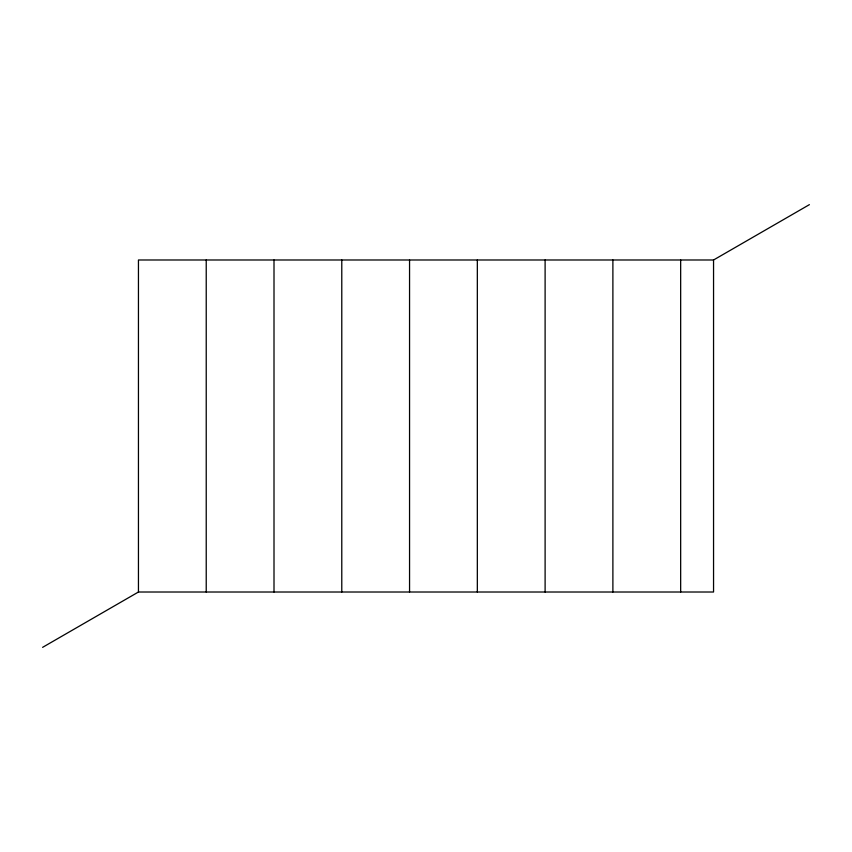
<?xml version="1.0" encoding="UTF-8"?>
<svg xmlns="http://www.w3.org/2000/svg" width="852" height="852" viewBox="0 0 852 852"><rect width="100%" height="100%" fill="white"/><g stroke="black" fill="none" stroke-linecap="round" stroke-linejoin="round"><path stroke-width="1.28" d="M42.6 647.35L138.45 592.012L713.55 592.012L713.55 259.988L809.4 204.65M713.55 259.988L138.45 259.988L138.45 592.012M680.663 259.988L680.663 592.012M612.886 259.988L612.886 592.012M545.11 259.988L545.11 592.012M477.333 259.988L477.333 592.012M409.556 259.988L409.556 592.012M341.78 259.988L341.78 592.012M274.003 259.988L274.003 592.012M206.227 259.988L206.227 592.012"/></g></svg>
